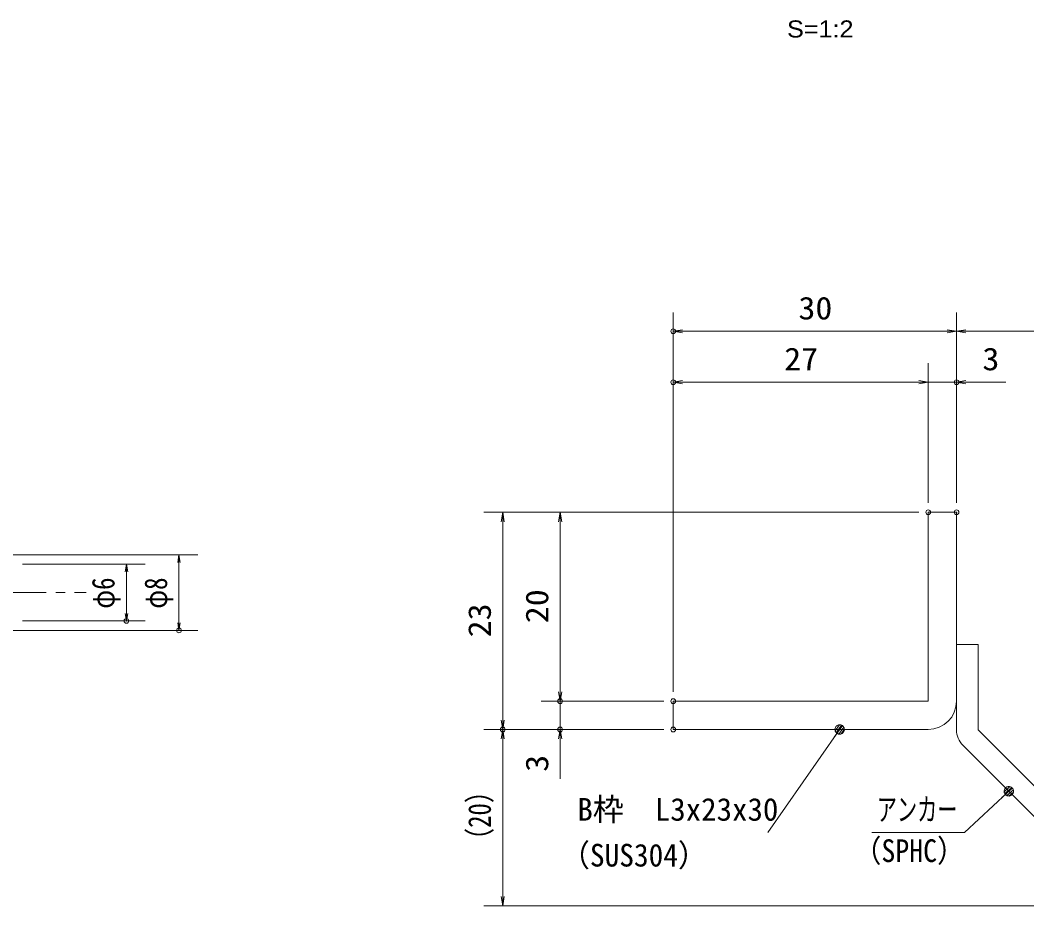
# Model space of a CAD drawing. Units: millimetres, scale not verified. Extents: x -1050 to 1050, y -742 to 742.
# Drawn here: x -222 to 311, y -460 to 9 of the extents above; entities that cross this region are included whole.
import ezdxf
from ezdxf.enums import TextEntityAlignment as Align

# ---------------------------------------------------------------- set-up
doc = ezdxf.new("R2010")
doc.units = ezdxf.units.MM
doc.header["$LTSCALE"] = 5
doc.header["$PDMODE"] = 32
doc.header["$PDSIZE"] = 2.5
doc.linetypes.add('CHAIN1', pattern=[8, 5, -1, 1, -1])
for name, color, linetype, lineweight in [('0-1_寸法注釈', 2, 'Continuous', 9), ('0-2_0', 2, 'Continuous', 9), ('0-3_DEFPOINTS', 134, 'Continuous', 9), ('0-4_アンカー', 7, 'Continuous', 9), ('0-5_枠', 7, 'Continuous', 9), ('0-6_中心線', 6, 'CHAIN1', 9)]:
    doc.layers.add(name, color=color, linetype=linetype, lineweight=lineweight)
doc.styles.add('HG丸ｺﾞｼｯｸM-PRO', font='')
doc.styles.add('ＭＳ ゴシック', font='')
doc.styles.get('HG丸ｺﾞｼｯｸM-PRO').set_extended_font_data('HG丸ｺﾞｼｯｸM-PRO')
doc.styles.get('ＭＳ ゴシック').set_extended_font_data('MS Gothic')

# ---------------------------------------------------------------- blocks, each defined once
blk = doc.blocks.new('_OPEN')
at = {"layer": '0-2_0'}
blk.add_line((0, 0), (-5, 0), dxfattribs=at)
blk.add_lwpolyline([(-5, 0.833), (0, 0), (-5, -0.833)], dxfattribs=at)
blk = doc.blocks.new('A$C6EB770D1')
at = {"layer": '0-4_アンカー'}
for p, q in [((130.257, 96.52), (45.237, 11.5)), ((138.388, 88.388), (130.257, 96.52)), ((138.388, 88.388), (53.368, 3.368)), ((0, 11.5), (45.237, 11.5)), ((0, 11.5), (0, 0)), ((0, 0), (45.237, 0))]:
    blk.add_line(p, q, dxfattribs=at)
blk.add_arc((45.237, 11.5), 11.5, 270, 315, dxfattribs=at)
blk = doc.blocks.new('_Dot')
at = {"layer": '0-2_0'}
for p, q in [((-2.5, 0), (-5, 0)), ((2.445, 0.5), (-2.445, 0.5)), ((1.997, 1.5), (-1.997, 1.5)), ((2.289, -0.995), (-2.289, -0.995)), ((1.499, -1.995), (-1.499, -1.995))]:
    blk.add_line(p, q, dxfattribs=at)
for points in [[(2.5, 0), (2.48, 0.313), (2.421, 0.622), (2.324, 0.92), (2.191, 1.204), (2.023, 1.469), (1.822, 1.711), (1.594, 1.926), (1.34, 2.111), (1.064, 2.262), (0.773, 2.378), (0.468, 2.456), (0.157, 2.495), (-0.157, 2.495), (-0.468, 2.456), (-0.773, 2.378), (-1.064, 2.262), (-1.34, 2.111), (-1.594, 1.926), (-1.822, 1.711), (-2.023, 1.469), (-2.191, 1.204), (-2.324, 0.92), (-2.421, 0.622), (-2.48, 0.313), (-2.5, 0), (0, 0)], [(-2.5, 0), (-2.48, -0.313), (-2.421, -0.622), (-2.324, -0.92), (-2.191, -1.204), (-2.023, -1.469), (-1.822, -1.711), (-1.594, -1.926), (-1.34, -2.111), (-1.064, -2.262), (-0.773, -2.378), (-0.468, -2.456), (-0.157, -2.495), (0.157, -2.495), (0.468, -2.456), (0.773, -2.378), (1.064, -2.262), (1.34, -2.111), (1.594, -1.926), (1.822, -1.711), (2.023, -1.469), (2.191, -1.204), (2.324, -0.92), (2.421, -0.622), (2.48, -0.313), (2.5, 0), (0, 0)]]:
    blk.add_lwpolyline(points, close=True, dxfattribs=at)

msp = doc.modelspace()

# ---------------------------------------------------------------- linework, layer by layer
at = {"layer": '0-1_寸法注釈'}
for p, q in [((123.93, -346.308), (123.93, -145.474)), ((273.93, -246.308), (273.93, -145.474)), ((273.93, -246.308), (273.93, -145.474)), ((268.93, -155.474), (128.93, -155.474)), ((278.93, -155.474), (365.45, -155.474)), ((123.93, -346.308), (123.93, -172.4)), ((258.93, -246.308), (258.93, -172.4)), ((258.93, -246.308), (258.93, -172.4)), ((273.93, -246.308), (273.93, -172.4)), ((253.93, -182.4), (128.93, -182.4)), ((253.93, -182.4), (248.93, -182.4)), ((258.93, -182.4), (273.93, -182.4)), ((278.93, -182.4), (300.043, -182.4)), ((253.93, -251.308), (23.705, -251.308)), ((253.93, -251.308), (54.081, -251.308)), ((33.705, -256.308), (33.705, -361.308)), ((64.081, -256.308), (64.081, -346.308)), ((-270.45, -273.808), (-127.687, -273.808)), ((-220.45, -278.808), (-155.522, -278.808)), ((-137.687, -277.808), (-137.687, -309.808)), ((-165.522, -282.808), (-165.522, -304.808)), ((-220.45, -308.808), (-155.522, -308.808)), ((-270.45, -313.808), (-127.687, -313.808)), ((64.081, -346.308), (64.081, -341.308)), ((118.93, -351.308), (54.081, -351.308)), ((118.93, -351.308), (54.081, -351.308)), ((64.081, -351.308), (64.081, -366.308)), ((118.93, -366.308), (23.705, -366.308)), ((118.93, -366.308), (23.705, -366.308)), ((118.93, -366.308), (54.081, -366.308)), ((174.029, -420.898), (211.499, -367.129)), ((33.705, -454.697), (33.705, -371.308)), ((64.081, -371.308), (64.081, -392.422)), ((357.318, -459.697), (23.705, -459.697))]:
    msp.add_line(p, q, dxfattribs=at)
msp.add_lwpolyline([(229.04, -420.928), (278.094, -420.928), (300.899, -399.689)], dxfattribs=at)
at = {"layer": '0-3_DEFPOINTS'}
for p in [(123.93, -155.474), (123.93, -182.4), (273.93, -182.4), (258.93, -251.308), (273.93, -251.308), (273.93, -251.308), (-165.522, -308.808), (-137.687, -313.808), (64.081, -351.308), (123.93, -351.308), (33.705, -366.308), (64.081, -366.308), (123.93, -366.308)]:
    msp.add_point(p, dxfattribs=at)
at = {"layer": '0-5_枠'}
for p, q in [((258.93, -251.308), (273.93, -251.308)), ((258.93, -351.308), (258.93, -251.308)), ((273.93, -251.308), (273.93, -351.308)), ((123.93, -351.308), (258.93, -351.308)), ((123.93, -351.308), (123.93, -366.308)), ((123.93, -366.308), (258.93, -366.308))]:
    msp.add_line(p, q, dxfattribs=at)
msp.add_arc((258.93, -351.308), 15, 270, 0, dxfattribs=at)
at = {"layer": '0-6_中心線'}
msp.add_line((-792.921, -293.808), (-186.852, -293.808), dxfattribs=at)

# ---------------------------------------------------------------- block references
at = {"layer": '0-1_寸法注釈'}
for name, p, rotation in [('_OPEN', (123.93, -155.474), 180), ('_OPEN', (273.93, -155.474), 180), ('_OPEN', (123.93, -182.4), 180), ('_OPEN', (273.93, -182.4), 180), ('_OPEN', (33.705, -251.308), 90), ('_OPEN', (64.081, -251.308), 90), ('_OPEN', (64.081, -351.308), 270), ('_OPEN', (64.081, -351.308), 270), ('_OPEN', (33.705, -366.308), 270), ('_OPEN', (33.705, -366.308), 90), ('_OPEN', (64.081, -366.308), 90), ('_Dot', (212.071, -366.308), 55.12857), ('_Dot', (301.645, -399.023), 41.73927), ('_OPEN', (33.705, -459.697), 270)]:
    msp.add_blockref(name, p, dxfattribs=dict(at, rotation=rotation))
for p in [(273.93, -155.474), (258.93, -182.4), (258.93, -182.4)]:
    msp.add_blockref('_OPEN', p, dxfattribs=at)
at = {"layer": '0-1_寸法注釈', "xscale": 0.8, "yscale": 0.8}
for p, rotation in [((-137.687, -273.808), 90), ((-165.522, -278.808), 90), ((-165.522, -308.808), 270), ((-137.687, -313.808), 270)]:
    msp.add_blockref('_OPEN', p, dxfattribs=dict(at, rotation=rotation))
at = {"layer": '0-4_アンカー', "rotation": 270}
msp.add_blockref('A$C6EB770D1', (273.93, -321.308), dxfattribs=at)

# ---------------------------------------------------------------- texts
at = {"layer": '0-1_寸法注釈', "color": 7}
for s, height, style, width, p in [('S=1:2', 9.054, 'HG丸ｺﾞｼｯｸM-PRO', 1.1, (184.203, -2.6)), ('30', 12.02, 'ＭＳ ゴシック', 1.1, (190.197, -152.787)), ('27', 12.02, 'ＭＳ ゴシック', 1.1, (182.697, -179.713)), ('3', 12.02, 'ＭＳ ゴシック', 1.1, (287.62, -179.713)), ('アンカー', 12.02, 'ＭＳ ゴシック', 0.65, (231.746, -418.241)), ('（SUS304）', 12.02, 'ＭＳ ゴシック', 0.95, (64.267, -442.479)), ('（SPHC）', 12.03, 'ＭＳ ゴシック', 0.9, (219.385, -440.094))]:
    msp.add_text(s, height=height, dxfattribs=dict(at, style=style, width=width)).set_placement(p, align=Align.BOTTOM_LEFT)
at = {"layer": '0-1_寸法注釈', "color": 7, "style": 'ＭＳ ゴシック'}
for s, width, p in [('φ6', 0.8, (-168.209, -302.323)), ('φ8', 0.8, (-140.374, -302.323)), ('20', 1.1, (61.394, -310.042)), ('23', 1.1, (31.017, -317.542)), ('3', 1.1, (61.394, -388.732)), ('（20）', 0.8, (31.017, -431.517))]:
    msp.add_text(s, height=12.02, rotation=90, dxfattribs=dict(at, width=width)).set_placement(p, align=Align.BOTTOM_LEFT)
msp.add_text('B枠\u3000L3x23x30', height=12.02, dxfattribs=at).set_placement((73.225, -418.211), align=Align.BOTTOM_LEFT)

doc.saveas('drawing.dxf')
